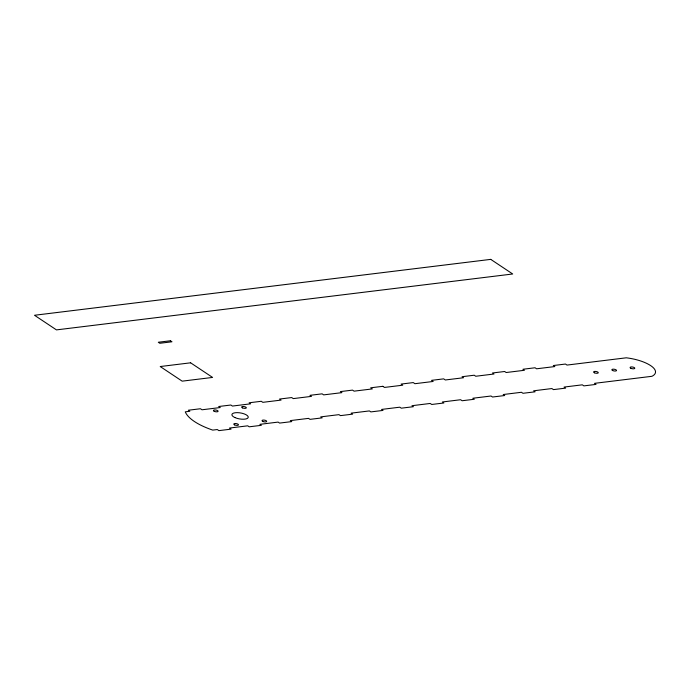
<?xml version="1.0" encoding="UTF-8"?>
<svg xmlns="http://www.w3.org/2000/svg" width="690" height="690" viewBox="0 0 690 690"><rect width="100%" height="100%" fill="white"/><g stroke="black" fill="none" stroke-linecap="round" stroke-linejoin="round"><path stroke-width="1.03" d="M490.754 259.371L34.5 315.27L56.459 329.889L512.713 273.99L490.754 259.371M170.456 340.765L158.286 342.249L159.821 343.275L171.991 341.783L170.456 340.765M190.621 362.811L160.209 366.537L182.169 381.156L212.589 377.43L190.621 362.811M382.838 386.314L370.677 387.806L372.341 388.919L354.091 391.152L352.53 390.117L340.36 391.601L341.921 392.645L323.67 394.878L322.109 393.843L309.948 395.327L311.509 396.371L293.259 398.604L291.697 397.569L279.528 399.053L281.089 400.096L262.838 402.33L261.277 401.295L249.116 402.779L250.668 403.822L232.418 406.056L230.865 405.021L218.696 406.505L220.257 407.548L202.006 409.782L200.445 408.747L188.284 410.231L189.836 411.274L185.274 411.835A52.311 19.087 9.7 0 0 212.727 430.103L217.29 429.551L218.911 430.629L231.081 429.137L229.46 428.059L247.71 425.825L249.194 426.808L261.363 425.325L259.871 424.333L278.122 422.099L279.614 423.082L291.784 421.599L290.292 420.607L308.542 418.373L310.026 419.356L322.196 417.873L320.712 416.881L338.954 414.647L340.446 415.63L352.616 414.147L351.124 413.155L369.374 410.921L370.866 411.904L383.028 410.421L381.544 409.429L399.795 407.186L401.278 408.178L413.448 406.695L411.956 405.703L430.206 403.46L431.724 404.469L443.894 402.986L442.376 401.977L460.627 399.734L462.136 400.743L474.306 399.26L472.788 398.251L491.039 396.008L492.557 397.017L504.726 395.534L503.208 394.525L521.459 392.282L522.977 393.291L535.138 391.808L533.629 390.799L551.871 388.556L553.458 389.617L565.627 388.125L564.041 387.073L582.291 384.83L583.878 385.882L596.039 384.399L594.461 383.347L651.921 376.3A25.866 9.436 9.7 0 0 650.687 365.631A27.781 10.134 9.7 0 0 626.27 357.808L567.008 365.07L565.472 364.044L553.302 365.536L554.838 366.562L536.587 368.796L535.052 367.77L522.891 369.262L524.426 370.288L506.175 372.522L504.64 371.496L492.47 372.988L494.006 374.014L475.755 376.248L474.22 375.222L462.059 376.714L463.585 377.74L445.335 379.974L443.679 378.862L431.509 380.354L433.173 381.466L414.923 383.7L413.258 382.588L401.088 384.08L402.753 385.193L384.503 387.426L382.838 386.314M234.885 417.554A8.306 3.036 9.7 0 0 248.167 417.623A8.306 3.036 9.7 0 0 237.144 412.637A8.306 3.036 9.7 0 0 234.885 417.554M234.66 424.911A2.372 0.863 9.7 0 0 238.455 424.937A2.372 0.863 9.7 0 0 235.307 423.505A2.372 0.863 9.7 0 0 234.66 424.911M214.28 411.344A2.372 0.863 9.7 0 0 218.075 411.361A2.372 0.863 9.7 0 0 214.926 409.938A2.372 0.863 9.7 0 0 214.28 411.344M262.89 421.452A2.372 0.863 9.7 0 0 266.685 421.478A2.372 0.863 9.7 0 0 263.537 420.055A2.372 0.863 9.7 0 0 262.89 421.452M242.509 407.885A2.372 0.863 9.7 0 0 246.304 407.911A2.372 0.863 9.7 0 0 243.156 406.479A2.372 0.863 9.7 0 0 242.509 407.885M594.461 372.807A2.372 0.863 9.7 0 0 598.256 372.824A2.372 0.863 9.7 0 0 595.108 371.401A2.372 0.863 9.7 0 0 594.461 372.807M612.711 370.565A2.372 0.863 9.7 0 0 616.506 370.59A2.372 0.863 9.7 0 0 613.358 369.167A2.372 0.863 9.7 0 0 612.711 370.565M630.962 368.331A2.372 0.863 9.7 0 0 634.757 368.356A2.372 0.863 9.7 0 0 631.609 366.925A2.372 0.863 9.7 0 0 630.962 368.331"/></g></svg>
